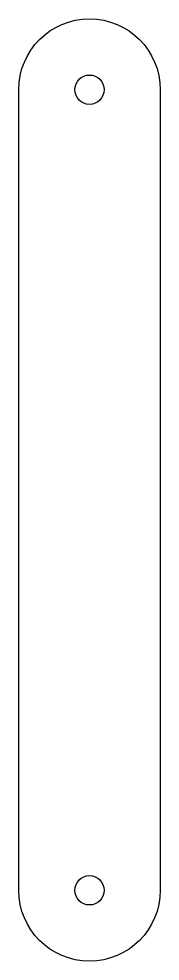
# Model space of a CAD drawing. Extents: x -25 to 25, y -310 to 25.
import ezdxf

# ---------------------------------------------------------------- set-up
doc = ezdxf.new("R2010")
doc.units = 0
doc.layers.get('0').update_dxf_attribs({"linetype": 'CONTINUOUS'})

msp = doc.modelspace()

# ---------------------------------------------------------------- linework, layer by layer
msp.add_lwpolyline([(-25.22, -285), (-25.22, 0, -1), (25.22, 0), (25.22, -285, -1)], format="xyb", close=True)
for centre in [(0, 0), (0, -285)]:
    msp.add_circle(centre, 5.22)

doc.saveas('drawing.dxf')
